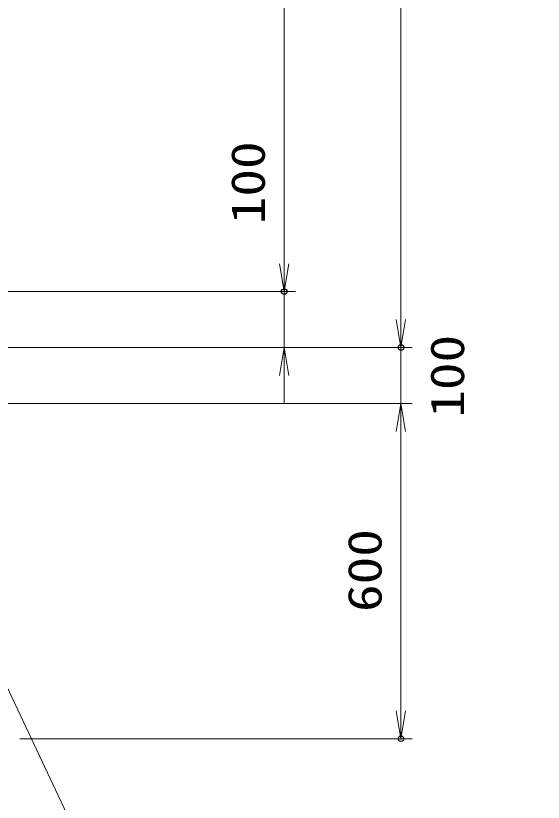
# Model space of a CAD drawing. Units: millimetres at full size. Extents: x -5940 to 5940, y -4200 to 4200.
# Drawn here: x -711 to 232, y -2506 to -1098 of the extents above; entities that cross this region are included whole.
import ezdxf
from ezdxf.enums import TextEntityAlignment as Align

# ---------------------------------------------------------------- set-up
doc = ezdxf.new("R2010")
doc.units = ezdxf.units.MM
doc.header["$LTSCALE"] = 20
doc.header["$PDMODE"] = 32
doc.header["$PDSIZE"] = 10
doc.layers.add('0-4_寸法線', color=4, linetype='Continuous', lineweight=18)
doc.layers.add('0-5_0', color=7, linetype='Continuous', lineweight=18)
doc.layers.add('0-6_Defpoints', color=7, linetype='Continuous')
doc.styles.add('ＭＳ ゴシック', font='')
doc.styles.get('ＭＳ ゴシック').set_extended_font_data('MS Gothic')

# ---------------------------------------------------------------- blocks, each defined once
blk = doc.blocks.new('_Open')
at = {"layer": '0-5_0'}
blk.add_line((-20, 3.333), (0, 0), dxfattribs=at)
blk.add_lwpolyline([(-20, -3.333), (0, 0), (-20, 0)], dxfattribs=at)
blk = doc.blocks.new('S44')
at = {"layer": '0-4_寸法線'}
for points in [[(-1817219.8, 53904778.8), (-1830902.2, 53904778.8), (-1839651.9, 53923346.7), (-1840078.2, 53924251.3)], [(-1839501.1, 53923417.8), (-1840078.2, 53924251.3), (-1839802.6, 53923275.7)]]:
    blk.add_lwpolyline(points, dxfattribs=at)
at = {"layer": '0-4_寸法線', "color": 254, "style": 'ＭＳ ゴシック'}
for s, width, p in [('アンカ-ボルト', 0.75, (-1829642.2, 53907275.6)), ('M12×160\u3000ユニクロ', 0.9, (-1829834.2, 53905175.6))]:
    blk.add_text(s, height=1212, dxfattribs=dict(at, width=width)).set_placement(p, align=Align.BOTTOM_LEFT)

msp = doc.modelspace()

# ---------------------------------------------------------------- linework, layer by layer
at = {"layer": '0-4_寸法線'}
for p, q in [((-231.17, -1592.01), (-231.17, 107.99)), ((-22.43, -1692.01), (-22.43, 107.99)), ((-231.17, -1542.01), (-231.17, -1492.01)), ((-941.02, -1592.01), (-211.17, -1592.01)), ((-941.02, -1592.01), (-211.17, -1592.01)), ((-231.17, -1692.01), (-231.17, -1592.01)), ((-22.43, -1642.01), (-22.43, -1592.01)), ((-753.52, -1692.01), (-211.17, -1692.01)), ((-753.52, -1692.01), (-2.43, -1692.01)), ((-753.52, -1692.01), (-2.43, -1692.01)), ((-22.43, -1792.01), (-22.43, -1692.01)), ((-231.17, -1742.01), (-231.17, -1792.01)), ((-753.52, -1792.01), (-2.43, -1792.01)), ((-753.52, -1792.01), (-2.43, -1792.01)), ((-22.43, -1792.01), (-22.43, -2392.01)), ((-22.43, -1842.01), (-22.43, -1892.01)), ((-703.52, -2392.01), (-2.43, -2392.01))]:
    msp.add_line(p, q, dxfattribs=at)
at = {"layer": '0-6_Defpoints'}
for p in [(-231.17, -1592.01), (-22.43, -1692.01), (-22.43, -2392.01)]:
    msp.add_point(p, dxfattribs=at)

# ---------------------------------------------------------------- block references
at = {"layer": '0-4_寸法線', "xscale": 2.5, "yscale": 2.5}
for p, rotation in [((-231.17, -1592.01), 270), ((-231.17, -1592.01), 270), ((-22.43, -1692.01), 270), ((-22.43, -1692.01), 270), ((-231.17, -1692.01), 90), ((-22.43, -1792.01), 90), ((-22.43, -1792.01), 90), ((-22.43, -2392.01), 270)]:
    msp.add_blockref('_Open', p, dxfattribs=dict(at, rotation=rotation))
at = {"layer": '0-4_寸法線', "xscale": 0.05, "yscale": 0.05}
msp.add_blockref('S44', (91065.38, -2698063.17), dxfattribs=at)

# ---------------------------------------------------------------- texts
at = {"layer": '0-4_寸法線', "color": 254, "style": 'ＭＳ ゴシック', "width": 1.2}
for s, p in [('100', (-247.51, -1471.41)), ('100', (108.75, -1817.61)), ('600', (-38.78, -2165.21))]:
    msp.add_text(s, height=60.56, rotation=90, dxfattribs=at).set_placement(p, align=Align.BOTTOM_LEFT)

doc.saveas('drawing.dxf')
